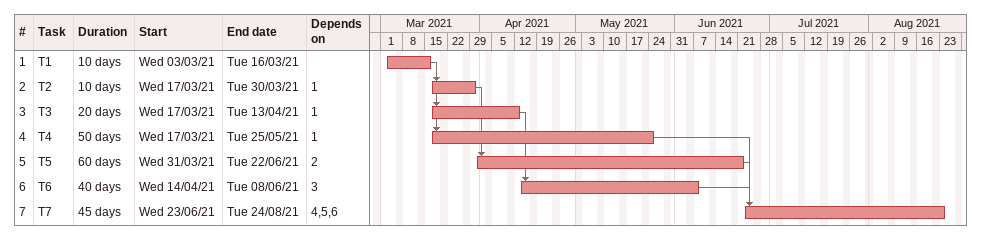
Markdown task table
| ID | Task | Duration | Start | Finish | Predecessors |
|---|---|---|---|---|---|
| 1 | T1 | 10d | 2021-03-03 | 2021-03-16 |  |
| 2 | T2 | 10d | 2021-03-17 | 2021-03-30 | 1 |
| 3 | T3 | 20d | 2021-03-17 | 2021-04-13 | 1 |
| 4 | T4 | 50d | 2021-03-17 | 2021-05-25 | 1 |
| 5 | T5 | 60d | 2021-03-31 | 2021-06-22 | 2 |
| 6 | T6 | 40d | 2021-04-14 | 2021-06-08 | 3 |
| 7 | T7 | 45d | 2021-06-23 | 2021-08-24 | 4, 5, 6 |
